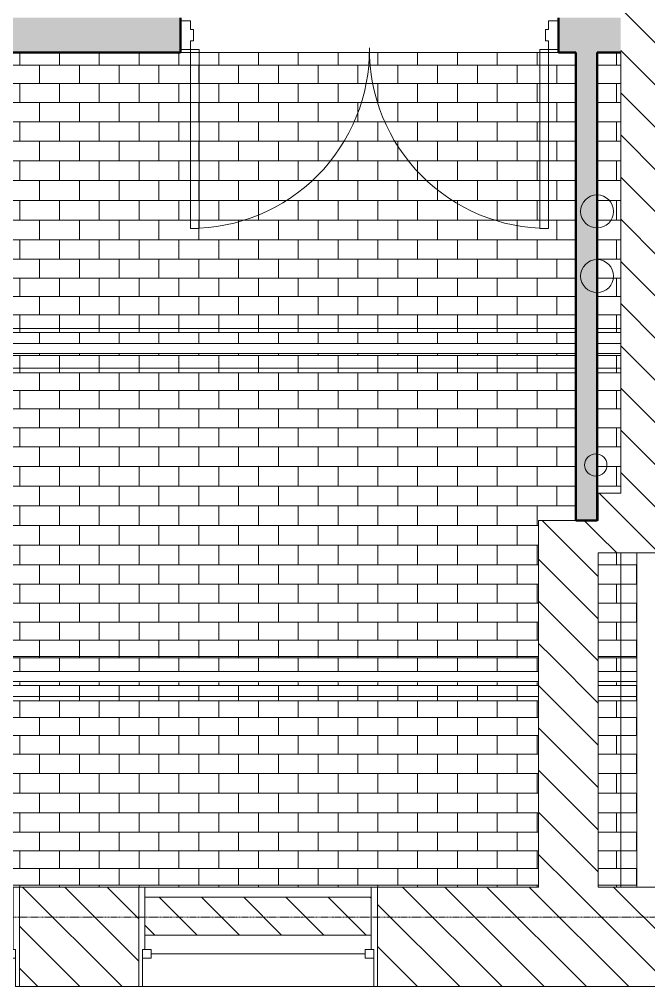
# Model space of a CAD drawing. Header units: inches. Extents: x -956 to 966, y -1111 to 895.
# Drawn here: x 689.3 to 815.8, y -243.2 to -48.7 of the extents above; entities that cross this region are included whole.
import ezdxf

# ---------------------------------------------------------------- set-up
doc = ezdxf.new("R2010")
doc.units = ezdxf.units.IN
doc.header["$MEASUREMENT"] = 0
doc.linetypes.add('Grid Line 1_4_', pattern=[0.4375, 0.25, -0.0625, 0.0625, -0.0625])
for name, color, linetype, lineweight in [('A-CLNG', 13, 'Continuous', 13), ('A-CLNG-PATT', 13, 'Continuous', 13), ('A-DOOR', 31, 'Continuous', 13), ('A-DOOR-FRAM', 31, 'Continuous', 20), ('A-FLOR', 192, 'Continuous', 13), ('A-GLAZ', 151, 'Continuous', 13), ('A-WALL', 113, 'Continuous', 13), ('A-WALL-PATT', 111, 'Continuous', 13), ('I-WALL', 2, 'Continuous', 13), ('S-COLS', 52, 'Continuous', 13), ('S-COLS-SYMB', 171, 'Continuous', 20), ('S-GRID', 1, 'Continuous', 9)]:
    doc.layers.add(name, color=color, linetype=linetype, lineweight=lineweight)
pattern_1 = [(135, (0, 0), (-4.24264, -4.24264), [])]

# ---------------------------------------------------------------- blocks, each defined once
blk = doc.blocks.new('Double Flush-HM Frame - 6_-0_ Storeroom 20 MIN-2956951-7TH FLOOR TELECOM OVERHEAD ROUTING PLAN')
at = {"layer": 'A-DOOR', "color": 53, "lineweight": 20}
for p, q in [((-54, 38.875), (-52.25, 38.875)), ((-54, 2.875), (-54, 38.875)), ((-52.25, 38.875), (-52.25, 2.875)), ((16.25, 38.875), (16.25, 2.875)), ((18, 38.875), (16.25, 38.875)), ((18, 2.875), (18, 38.875)), ((-52.25, 2.875), (-54, 2.875)), ((16.25, 2.875), (18, 2.875))]:
    blk.add_line(p, q, dxfattribs=at)
at = {"layer": 'A-DOOR', "color": 9, "lineweight": 9}
for centre, start, end in [((-54, 2.875), 359.5, 90), ((18, 2.875), 90, 180.5)]:
    blk.add_arc(centre, 36, start, end, dxfattribs=at)
at = {"layer": 'A-DOOR-FRAM', "color": 53}
for p, q in [((-54, 2.875), (-56, 2.875)), ((-54, 1.125), (-54, 2.875)), ((18, 2.875), (20, 2.875)), ((18, 1.125), (18, 2.875)), ((-53.375, 1.125), (-54, 1.125)), ((-53.375, -1.125), (-53.375, 1.125)), ((17.375, 1.125), (18, 1.125)), ((17.375, -1.125), (17.375, 1.125)), ((-54, -1.125), (-53.375, -1.125)), ((-54, -2.875), (-54, -1.125)), ((18, -1.125), (17.375, -1.125)), ((18, -2.875), (18, -1.125)), ((-56, -2.875), (-54, -2.875)), ((20, -2.875), (18, -2.875))]:
    blk.add_line(p, q, dxfattribs=at)
blk = doc.blocks.new('Double Hung - 48_ x 88_-2956991-7TH FLOOR TELECOM OVERHEAD ROUTING PLAN')
at = {"layer": 'A-GLAZ', "color": 53, "lineweight": 20}
for p, q in [((-22.75, 10), (-24, 10)), ((-22.75, 10), (-22.75, -2.5)), ((22.75, 10), (24, 10)), ((22.75, -2.5), (22.75, 10)), ((-23.25, -2.5), (-21.5, -2.5)), ((-23.25, -4.25), (-23.25, -2.5)), ((-23.25, -2.5), (-22.75, -2.5)), ((-23.25, -2.5), (-23.25, -10)), ((-21.5, -4.25), (-21.5, -2.5)), ((-21.5, -3.375), (21.5, -3.375)), ((21.5, -4.25), (21.5, -2.5)), ((23.25, -2.5), (21.5, -2.5)), ((22.75, -2.5), (23.25, -2.5)), ((23.25, -4.25), (23.25, -2.5)), ((23.25, -2.5), (23.25, -10)), ((-23.25, -4.25), (-21.5, -4.25)), ((23.25, -4.25), (21.5, -4.25)), ((-24, -10), (-23.25, -10)), ((24, -10), (23.25, -10))]:
    blk.add_line(p, q, dxfattribs=at)
blk = doc.blocks.new('FP_1_74-7TH FLOOR TELECOM OVERHEAD ROUTING PLAN')
at = {"layer": 'A-CLNG-PATT', "color": 253}
for p, q in [((689.34, -55.37), (689.34, -57.9)), ((697.34, -55.37), (697.34, -57.9)), ((705.34, -55.37), (705.34, -57.9)), ((713.34, -55.37), (713.34, -57.9)), ((721.34, -55.37), (721.34, -57.9)), ((729.34, -55.37), (729.34, -57.9)), ((737.34, -55.37), (737.34, -57.9)), ((745.34, -55.37), (745.34, -57.9)), ((753.34, -55.37), (753.34, -57.9)), ((761.34, -55.37), (761.34, -57.9)), ((769.34, -55.37), (769.34, -57.9)), ((777.34, -55.37), (777.34, -57.9)), ((785.34, -55.37), (785.34, -57.9)), ((793.34, -55.37), (793.34, -57.9)), ((809.34, -55.37), (809.34, -57.9)), ((618.05, -57.9), (801.15, -57.9)), ((693.34, -57.9), (693.34, -61.61)), ((701.34, -57.9), (701.34, -61.61)), ((709.34, -57.9), (709.34, -61.61)), ((717.34, -57.9), (717.34, -61.61)), ((725.34, -57.9), (725.34, -61.61)), ((733.34, -57.9), (733.34, -61.61)), ((741.34, -57.9), (741.34, -61.61)), ((749.34, -57.9), (749.34, -61.61)), ((757.34, -57.9), (757.34, -61.61)), ((765.34, -57.9), (765.34, -61.61)), ((773.34, -57.9), (773.34, -61.61)), ((781.34, -57.9), (781.34, -61.61)), ((789.34, -57.9), (789.34, -61.61)), ((797.34, -57.9), (797.34, -61.61)), ((805.4, -57.9), (810.15, -57.9)), ((618.05, -61.61), (801.15, -61.61)), ((689.34, -61.61), (689.34, -65.4)), ((697.34, -61.61), (697.34, -65.4)), ((705.34, -61.61), (705.34, -65.4)), ((713.34, -61.61), (713.34, -65.4)), ((721.34, -61.61), (721.34, -65.4)), ((729.34, -61.61), (729.34, -65.4)), ((737.34, -61.61), (737.34, -65.4)), ((745.34, -61.61), (745.34, -65.4)), ((753.34, -61.61), (753.34, -65.4)), ((761.34, -61.61), (761.34, -65.4)), ((769.34, -61.61), (769.34, -65.4)), ((777.34, -61.61), (777.34, -65.4)), ((785.34, -61.61), (785.34, -65.4)), ((793.34, -61.61), (793.34, -65.4)), ((805.4, -61.61), (810.15, -61.61)), ((809.34, -61.61), (809.34, -65.4)), ((618.05, -65.4), (801.15, -65.4)), ((693.34, -65.4), (693.34, -69.27)), ((701.34, -65.4), (701.34, -69.27)), ((709.34, -65.4), (709.34, -69.27)), ((717.34, -65.4), (717.34, -69.27)), ((725.34, -65.4), (725.34, -69.27)), ((733.34, -65.4), (733.34, -69.27)), ((741.34, -65.4), (741.34, -69.27)), ((749.34, -65.4), (749.34, -69.27)), ((757.34, -65.4), (757.34, -69.27)), ((765.34, -65.4), (765.34, -69.27)), ((773.34, -65.4), (773.34, -69.27)), ((781.34, -65.4), (781.34, -69.27)), ((789.34, -65.4), (789.34, -69.27)), ((797.34, -65.4), (797.34, -69.27)), ((805.4, -65.4), (810.15, -65.4)), ((618.05, -69.27), (801.15, -69.27)), ((689.34, -69.27), (689.34, -73.19)), ((697.34, -69.27), (697.34, -73.19)), ((705.34, -69.27), (705.34, -73.19)), ((713.34, -69.27), (713.34, -73.19)), ((721.34, -69.27), (721.34, -73.19)), ((729.34, -69.27), (729.34, -73.19)), ((737.34, -69.27), (737.34, -73.19)), ((745.34, -69.27), (745.34, -73.19)), ((753.34, -69.27), (753.34, -73.19)), ((761.34, -69.27), (761.34, -73.19)), ((769.34, -69.27), (769.34, -73.19)), ((777.34, -69.27), (777.34, -73.19)), ((785.34, -69.27), (785.34, -73.19)), ((793.34, -69.27), (793.34, -73.19)), ((805.4, -69.27), (810.15, -69.27)), ((809.34, -69.27), (809.34, -73.19)), ((618.05, -73.19), (801.15, -73.19)), ((693.34, -73.19), (693.34, -77.14)), ((701.34, -73.19), (701.34, -77.14)), ((709.34, -73.19), (709.34, -77.14)), ((717.34, -73.19), (717.34, -77.14)), ((725.34, -73.19), (725.34, -77.14)), ((733.34, -73.19), (733.34, -77.14)), ((741.34, -73.19), (741.34, -77.14)), ((749.34, -73.19), (749.34, -77.14)), ((757.34, -73.19), (757.34, -77.14)), ((765.34, -73.19), (765.34, -77.14)), ((773.34, -73.19), (773.34, -77.14)), ((781.34, -73.19), (781.34, -77.14)), ((789.34, -73.19), (789.34, -77.14)), ((797.34, -73.19), (797.34, -77.14)), ((805.4, -73.19), (810.15, -73.19)), ((618.05, -77.14), (801.15, -77.14)), ((689.34, -77.14), (689.34, -81.12)), ((697.34, -77.14), (697.34, -81.12)), ((705.34, -77.14), (705.34, -81.12)), ((713.34, -77.14), (713.34, -81.12)), ((721.34, -77.14), (721.34, -81.12)), ((729.34, -77.14), (729.34, -81.12)), ((737.34, -77.14), (737.34, -81.12)), ((745.34, -77.14), (745.34, -81.12)), ((753.34, -77.14), (753.34, -81.12)), ((761.34, -77.14), (761.34, -81.12)), ((769.34, -77.14), (769.34, -81.12)), ((777.34, -77.14), (777.34, -81.12)), ((785.34, -77.14), (785.34, -81.12)), ((793.34, -77.14), (793.34, -81.12)), ((805.4, -77.14), (810.15, -77.14)), ((809.34, -77.14), (809.34, -81.12)), ((618.05, -81.12), (801.15, -81.12)), ((693.34, -81.12), (693.34, -85.1)), ((701.34, -81.12), (701.34, -85.1)), ((709.34, -81.12), (709.34, -85.1)), ((717.34, -81.12), (717.34, -85.1)), ((725.34, -81.12), (725.34, -85.1)), ((733.34, -81.12), (733.34, -85.1)), ((741.34, -81.12), (741.34, -85.1)), ((749.34, -81.12), (749.34, -85.1)), ((757.34, -81.12), (757.34, -85.1)), ((765.34, -81.12), (765.34, -85.1)), ((773.34, -81.12), (773.34, -85.1)), ((781.34, -81.12), (781.34, -85.1)), ((789.34, -81.12), (789.34, -85.1)), ((797.34, -81.12), (797.34, -85.1)), ((805.4, -81.12), (810.15, -81.12)), ((618.05, -85.1), (801.15, -85.1)), ((689.34, -85.1), (689.34, -89.07)), ((697.34, -85.1), (697.34, -89.07)), ((705.34, -85.1), (705.34, -89.07)), ((713.34, -85.1), (713.34, -89.07)), ((721.34, -85.1), (721.34, -89.07)), ((729.34, -85.1), (729.34, -89.07)), ((737.34, -85.1), (737.34, -89.07)), ((745.34, -85.1), (745.34, -89.07)), ((753.34, -85.1), (753.34, -89.07)), ((761.34, -85.1), (761.34, -89.07)), ((769.34, -85.1), (769.34, -89.07)), ((777.34, -85.1), (777.34, -89.07)), ((785.34, -85.1), (785.34, -89.07)), ((793.34, -85.1), (793.34, -89.07)), ((805.4, -85.1), (810.15, -85.1)), ((809.34, -85.1), (809.34, -89.07)), ((618.05, -89.07), (801.15, -89.07)), ((693.34, -89.07), (693.34, -93)), ((701.34, -89.07), (701.34, -93)), ((709.34, -89.07), (709.34, -93)), ((717.34, -89.07), (717.34, -93)), ((725.34, -89.07), (725.34, -93)), ((733.34, -89.07), (733.34, -93)), ((741.34, -89.07), (741.34, -93)), ((749.34, -89.07), (749.34, -93)), ((757.34, -89.07), (757.34, -93)), ((765.34, -89.07), (765.34, -93)), ((773.34, -89.07), (773.34, -93)), ((781.34, -89.07), (781.34, -93)), ((789.34, -89.07), (789.34, -93)), ((797.34, -89.07), (797.34, -93)), ((805.4, -89.07), (810.15, -89.07)), ((618.05, -93), (801.15, -93)), ((689.34, -93), (689.34, -96.89)), ((697.34, -93), (697.34, -96.89)), ((705.34, -93), (705.34, -96.89)), ((713.34, -93), (713.34, -96.89)), ((721.34, -93), (721.34, -96.89)), ((729.34, -93), (729.34, -96.89)), ((737.34, -93), (737.34, -96.89)), ((745.34, -93), (745.34, -96.89)), ((753.34, -93), (753.34, -96.89)), ((761.34, -93), (761.34, -96.89)), ((769.34, -93), (769.34, -96.89)), ((777.34, -93), (777.34, -96.89)), ((785.34, -93), (785.34, -96.89)), ((793.34, -93), (793.34, -96.89)), ((805.4, -93), (810.15, -93)), ((809.34, -93), (809.34, -96.89)), ((618.05, -96.89), (801.15, -96.89)), ((693.34, -96.89), (693.34, -100.71)), ((701.34, -96.89), (701.34, -100.71)), ((709.34, -96.89), (709.34, -100.71)), ((717.34, -96.89), (717.34, -100.71)), ((725.34, -96.89), (725.34, -100.71)), ((733.34, -96.89), (733.34, -100.71)), ((741.34, -96.89), (741.34, -100.71)), ((749.34, -96.89), (749.34, -100.71)), ((757.34, -96.89), (757.34, -100.71)), ((765.34, -96.89), (765.34, -100.71)), ((773.34, -96.89), (773.34, -100.71)), ((781.34, -96.89), (781.34, -100.71)), ((789.34, -96.89), (789.34, -100.71)), ((797.34, -96.89), (797.34, -100.71)), ((805.4, -96.89), (810.15, -96.89)), ((618.05, -100.71), (801.15, -100.71)), ((689.34, -100.71), (689.34, -104.46)), ((697.34, -100.71), (697.34, -104.46)), ((705.34, -100.71), (705.34, -104.46)), ((713.34, -100.71), (713.34, -104.46)), ((721.34, -100.71), (721.34, -104.46)), ((729.34, -100.71), (729.34, -104.46)), ((737.34, -100.71), (737.34, -104.46)), ((745.34, -100.71), (745.34, -104.46)), ((753.34, -100.71), (753.34, -104.46)), ((761.34, -100.71), (761.34, -104.46)), ((769.34, -100.71), (769.34, -104.46)), ((777.34, -100.71), (777.34, -104.46)), ((785.34, -100.71), (785.34, -104.46)), ((793.34, -100.71), (793.34, -104.46)), ((805.4, -100.71), (810.15, -100.71)), ((809.34, -100.71), (809.34, -104.46)), ((618.05, -104.46), (801.15, -104.46)), ((693.34, -104.46), (693.34, -108.1)), ((701.34, -104.46), (701.34, -108.1)), ((709.34, -104.46), (709.34, -108.1)), ((717.34, -104.46), (717.34, -108.1)), ((725.34, -104.46), (725.34, -108.1)), ((733.34, -104.46), (733.34, -108.1)), ((741.34, -104.46), (741.34, -108.1)), ((749.34, -104.46), (749.34, -108.1)), ((757.34, -104.46), (757.34, -108.1)), ((765.34, -104.46), (765.34, -108.1)), ((773.34, -104.46), (773.34, -108.1)), ((781.34, -104.46), (781.34, -108.1)), ((789.34, -104.46), (789.34, -108.1)), ((797.34, -104.46), (797.34, -108.1)), ((805.4, -104.46), (810.15, -104.46)), ((618.05, -108.1), (801.15, -108.1)), ((689.34, -108.1), (689.34, -110.87)), ((697.34, -108.1), (697.34, -110.87)), ((705.34, -108.1), (705.34, -110.87)), ((713.34, -108.1), (713.34, -110.87)), ((721.34, -108.1), (721.34, -110.87)), ((729.34, -108.1), (729.34, -110.87)), ((737.34, -108.1), (737.34, -110.87)), ((745.34, -108.1), (745.34, -110.87)), ((753.34, -108.1), (753.34, -110.87)), ((761.34, -108.1), (761.34, -110.87)), ((769.34, -108.1), (769.34, -110.87)), ((777.34, -108.1), (777.34, -110.87)), ((785.34, -108.1), (785.34, -110.87)), ((793.34, -108.1), (793.34, -110.87)), ((805.4, -108.1), (810.15, -108.1)), ((809.34, -108.1), (809.34, -110.87))]:
    blk.add_line(p, q, dxfattribs=at)
at = {"layer": 'A-CLNG-PATT', "color": 7}
for p, q in [((689.34, -110.87), (689.34, -111.64)), ((697.34, -110.87), (697.34, -111.64)), ((705.34, -110.87), (705.34, -111.64)), ((713.34, -110.87), (713.34, -111.64)), ((721.34, -110.87), (721.34, -111.64)), ((729.34, -110.87), (729.34, -111.64)), ((737.34, -110.87), (737.34, -111.64)), ((745.34, -110.87), (745.34, -111.64)), ((753.34, -110.87), (753.34, -111.64)), ((761.34, -110.87), (761.34, -111.64)), ((769.34, -110.87), (769.34, -111.64)), ((777.34, -110.87), (777.34, -111.64)), ((785.34, -110.87), (785.34, -111.64)), ((793.34, -110.87), (793.34, -111.64)), ((809.34, -110.87), (809.34, -111.64)), ((618.05, -111.64), (801.15, -111.64)), ((693.34, -111.64), (693.34, -113.72)), ((701.34, -111.64), (701.34, -113.72)), ((709.34, -111.64), (709.34, -113.72)), ((717.34, -111.64), (717.34, -113.72)), ((725.34, -111.64), (725.34, -113.72)), ((733.34, -111.64), (733.34, -113.72)), ((741.34, -111.64), (741.34, -113.72)), ((749.34, -111.64), (749.34, -113.72)), ((757.34, -111.64), (757.34, -113.72)), ((765.34, -111.64), (765.34, -113.72)), ((773.34, -111.64), (773.34, -113.72)), ((781.34, -111.64), (781.34, -113.72)), ((789.34, -111.64), (789.34, -113.72)), ((797.34, -111.64), (797.34, -113.72)), ((805.4, -111.64), (810.15, -111.64))]:
    blk.add_line(p, q, dxfattribs=at)
blk = doc.blocks.new('FP_1_75-7TH FLOOR TELECOM OVERHEAD ROUTING PLAN')
at = {"layer": 'A-CLNG-PATT', "color": 7}
for p, q in [((618.05, -116.28), (801.15, -116.28)), ((689.34, -116.28), (689.34, -118.87)), ((693.34, -116.02), (693.34, -116.28)), ((697.34, -116.28), (697.34, -118.87)), ((701.34, -116.02), (701.34, -116.28)), ((705.34, -116.28), (705.34, -118.87)), ((709.34, -116.02), (709.34, -116.28)), ((713.34, -116.28), (713.34, -118.87)), ((717.34, -116.02), (717.34, -116.28)), ((721.34, -116.28), (721.34, -118.87)), ((725.34, -116.02), (725.34, -116.28)), ((729.34, -116.28), (729.34, -118.87)), ((733.34, -116.02), (733.34, -116.28)), ((737.34, -116.28), (737.34, -118.87)), ((741.34, -116.02), (741.34, -116.28)), ((745.34, -116.28), (745.34, -118.87)), ((749.34, -116.02), (749.34, -116.28)), ((753.34, -116.28), (753.34, -118.87)), ((757.34, -116.02), (757.34, -116.28)), ((761.34, -116.28), (761.34, -118.87)), ((765.34, -116.02), (765.34, -116.28)), ((769.34, -116.28), (769.34, -118.87)), ((773.34, -116.02), (773.34, -116.28)), ((777.34, -116.28), (777.34, -118.87)), ((781.34, -116.02), (781.34, -116.28)), ((785.34, -116.28), (785.34, -118.87)), ((789.34, -116.02), (789.34, -116.28)), ((793.34, -116.28), (793.34, -118.87)), ((797.34, -116.02), (797.34, -116.28)), ((805.4, -116.28), (810.15, -116.28)), ((809.34, -116.28), (809.34, -118.87)), ((693.34, -176.87), (693.34, -177.12)), ((701.34, -176.87), (701.34, -177.12)), ((709.34, -176.87), (709.34, -177.12)), ((717.34, -176.87), (717.34, -177.12)), ((725.34, -176.87), (725.34, -177.12)), ((733.34, -176.87), (733.34, -177.12)), ((741.34, -176.87), (741.34, -177.12)), ((749.34, -176.87), (749.34, -177.12)), ((757.34, -176.87), (757.34, -177.12)), ((765.34, -176.87), (765.34, -177.12)), ((773.34, -176.87), (773.34, -177.12)), ((781.34, -176.87), (781.34, -177.12)), ((789.34, -176.87), (789.34, -177.12)), ((813.34, -176.87), (813.34, -177.12)), ((618.05, -177.12), (793.65, -177.12)), ((689.34, -177.12), (689.34, -179.72)), ((697.34, -177.12), (697.34, -179.72)), ((705.34, -177.12), (705.34, -179.72)), ((713.34, -177.12), (713.34, -179.72)), ((721.34, -177.12), (721.34, -179.72)), ((729.34, -177.12), (729.34, -179.72)), ((737.34, -177.12), (737.34, -179.72)), ((745.34, -177.12), (745.34, -179.72)), ((753.34, -177.12), (753.34, -179.72)), ((761.34, -177.12), (761.34, -179.72)), ((769.34, -177.12), (769.34, -179.72)), ((777.34, -177.12), (777.34, -179.72)), ((785.34, -177.12), (785.34, -179.72)), ((793.34, -177.12), (793.34, -179.72)), ((805.65, -177.12), (813.4, -177.12)), ((809.34, -177.12), (809.34, -179.72))]:
    blk.add_line(p, q, dxfattribs=at)
at = {"layer": 'A-CLNG-PATT', "color": 253}
for p, q in [((618.05, -119.75), (801.15, -119.75)), ((689.34, -118.87), (689.34, -119.75)), ((693.34, -119.75), (693.34, -123.35)), ((697.34, -118.87), (697.34, -119.75)), ((701.34, -119.75), (701.34, -123.35)), ((705.34, -118.87), (705.34, -119.75)), ((709.34, -119.75), (709.34, -123.35)), ((713.34, -118.87), (713.34, -119.75)), ((717.34, -119.75), (717.34, -123.35)), ((721.34, -118.87), (721.34, -119.75)), ((725.34, -119.75), (725.34, -123.35)), ((729.34, -118.87), (729.34, -119.75)), ((733.34, -119.75), (733.34, -123.35)), ((737.34, -118.87), (737.34, -119.75)), ((741.34, -119.75), (741.34, -123.35)), ((745.34, -118.87), (745.34, -119.75)), ((749.34, -119.75), (749.34, -123.35)), ((753.34, -118.87), (753.34, -119.75)), ((757.34, -119.75), (757.34, -123.35)), ((761.34, -118.87), (761.34, -119.75)), ((765.34, -119.75), (765.34, -123.35)), ((769.34, -118.87), (769.34, -119.75)), ((773.34, -119.75), (773.34, -123.35)), ((777.34, -118.87), (777.34, -119.75)), ((781.34, -119.75), (781.34, -123.35)), ((785.34, -118.87), (785.34, -119.75)), ((789.34, -119.75), (789.34, -123.35)), ((793.34, -118.87), (793.34, -119.75)), ((797.34, -119.75), (797.34, -123.35)), ((805.4, -119.75), (810.15, -119.75)), ((809.34, -118.87), (809.34, -119.75)), ((618.05, -123.35), (801.15, -123.35)), ((689.34, -123.35), (689.34, -127.04)), ((697.34, -123.35), (697.34, -127.04)), ((705.34, -123.35), (705.34, -127.04)), ((713.34, -123.35), (713.34, -127.04)), ((721.34, -123.35), (721.34, -127.04)), ((729.34, -123.35), (729.34, -127.04)), ((737.34, -123.35), (737.34, -127.04)), ((745.34, -123.35), (745.34, -127.04)), ((753.34, -123.35), (753.34, -127.04)), ((761.34, -123.35), (761.34, -127.04)), ((769.34, -123.35), (769.34, -127.04)), ((777.34, -123.35), (777.34, -127.04)), ((785.34, -123.35), (785.34, -127.04)), ((793.34, -123.35), (793.34, -127.04)), ((805.4, -123.35), (810.15, -123.35)), ((809.34, -123.35), (809.34, -127.04)), ((618.05, -127.04), (801.15, -127.04)), ((693.34, -127.04), (693.34, -130.83)), ((701.34, -127.04), (701.34, -130.83)), ((709.34, -127.04), (709.34, -130.83)), ((717.34, -127.04), (717.34, -130.83)), ((725.34, -127.04), (725.34, -130.83)), ((733.34, -127.04), (733.34, -130.83)), ((741.34, -127.04), (741.34, -130.83)), ((749.34, -127.04), (749.34, -130.83)), ((757.34, -127.04), (757.34, -130.83)), ((765.34, -127.04), (765.34, -130.83)), ((773.34, -127.04), (773.34, -130.83)), ((781.34, -127.04), (781.34, -130.83)), ((789.34, -127.04), (789.34, -130.83)), ((797.34, -127.04), (797.34, -130.83)), ((805.4, -127.04), (810.15, -127.04)), ((618.05, -130.83), (801.15, -130.83)), ((689.34, -130.83), (689.34, -134.68)), ((697.34, -130.83), (697.34, -134.68)), ((705.34, -130.83), (705.34, -134.68)), ((713.34, -130.83), (713.34, -134.68)), ((721.34, -130.83), (721.34, -134.68)), ((729.34, -130.83), (729.34, -134.68)), ((737.34, -130.83), (737.34, -134.68)), ((745.34, -130.83), (745.34, -134.68)), ((753.34, -130.83), (753.34, -134.68)), ((761.34, -130.83), (761.34, -134.68)), ((769.34, -130.83), (769.34, -134.68)), ((777.34, -130.83), (777.34, -134.68)), ((785.34, -130.83), (785.34, -134.68)), ((793.34, -130.83), (793.34, -134.68)), ((805.4, -130.83), (810.15, -130.83)), ((809.34, -130.83), (809.34, -134.68)), ((618.05, -134.68), (801.15, -134.68)), ((693.34, -134.68), (693.34, -138.59)), ((701.34, -134.68), (701.34, -138.59)), ((709.34, -134.68), (709.34, -138.59)), ((717.34, -134.68), (717.34, -138.59)), ((725.34, -134.68), (725.34, -138.59)), ((733.34, -134.68), (733.34, -138.59)), ((741.34, -134.68), (741.34, -138.59)), ((749.34, -134.68), (749.34, -138.59)), ((757.34, -134.68), (757.34, -138.59)), ((765.34, -134.68), (765.34, -138.59)), ((773.34, -134.68), (773.34, -138.59)), ((781.34, -134.68), (781.34, -138.59)), ((789.34, -134.68), (789.34, -138.59)), ((797.34, -134.68), (797.34, -138.59)), ((805.4, -134.68), (810.15, -134.68)), ((618.05, -138.59), (801.15, -138.59)), ((689.34, -138.59), (689.34, -142.55)), ((697.34, -138.59), (697.34, -142.55)), ((705.34, -138.59), (705.34, -142.55)), ((713.34, -138.59), (713.34, -142.55)), ((721.34, -138.59), (721.34, -142.55)), ((729.34, -138.59), (729.34, -142.55)), ((737.34, -138.59), (737.34, -142.55)), ((745.34, -138.59), (745.34, -142.55)), ((753.34, -138.59), (753.34, -142.55)), ((761.34, -138.59), (761.34, -142.55)), ((769.34, -138.59), (769.34, -142.55)), ((777.34, -138.59), (777.34, -142.55)), ((785.34, -138.59), (785.34, -142.55)), ((793.34, -138.59), (793.34, -142.55)), ((805.4, -138.59), (810.15, -138.59)), ((809.34, -138.59), (809.34, -142.55)), ((618.05, -142.55), (801.15, -142.55)), ((693.34, -142.55), (693.34, -146.52)), ((701.34, -142.55), (701.34, -146.52)), ((709.34, -142.55), (709.34, -146.52)), ((717.34, -142.55), (717.34, -146.52)), ((725.34, -142.55), (725.34, -146.52)), ((733.34, -142.55), (733.34, -146.52)), ((741.34, -142.55), (741.34, -146.52)), ((749.34, -142.55), (749.34, -146.52)), ((757.34, -142.55), (757.34, -146.52)), ((765.34, -142.55), (765.34, -146.52)), ((773.34, -142.55), (773.34, -146.52)), ((781.34, -142.55), (781.34, -146.52)), ((789.34, -142.55), (789.34, -146.52)), ((797.34, -142.55), (797.34, -146.52)), ((805.4, -142.55), (810.15, -142.55)), ((618.05, -146.52), (801.15, -146.52)), ((689.34, -146.52), (689.34, -150.5)), ((697.34, -146.52), (697.34, -150.5)), ((705.34, -146.52), (705.34, -150.5)), ((713.34, -146.52), (713.34, -150.5)), ((721.34, -146.52), (721.34, -150.5)), ((729.34, -146.52), (729.34, -150.5)), ((737.34, -146.52), (737.34, -150.5)), ((745.34, -146.52), (745.34, -150.5)), ((753.34, -146.52), (753.34, -150.5)), ((761.34, -146.52), (761.34, -150.5)), ((769.34, -146.52), (769.34, -150.5)), ((777.34, -146.52), (777.34, -150.5)), ((785.34, -146.52), (785.34, -150.5)), ((793.34, -146.52), (793.34, -150.5)), ((805.4, -146.52), (805.65, -146.52)), ((618.05, -150.5), (793.65, -150.5)), ((693.34, -150.5), (693.34, -154.47)), ((701.34, -150.5), (701.34, -154.47)), ((709.34, -150.5), (709.34, -154.47)), ((717.34, -150.5), (717.34, -154.47)), ((725.34, -150.5), (725.34, -154.47)), ((733.34, -150.5), (733.34, -154.47)), ((741.34, -150.5), (741.34, -154.47)), ((749.34, -150.5), (749.34, -154.47)), ((757.34, -150.5), (757.34, -154.47)), ((765.34, -150.5), (765.34, -154.47)), ((773.34, -150.5), (773.34, -154.47)), ((781.34, -150.5), (781.34, -154.47)), ((789.34, -150.5), (789.34, -154.47)), ((618.05, -154.47), (793.65, -154.47)), ((689.34, -154.47), (689.34, -158.41)), ((697.34, -154.47), (697.34, -158.41)), ((705.34, -154.47), (705.34, -158.41)), ((713.34, -154.47), (713.34, -158.41)), ((721.34, -154.47), (721.34, -158.41)), ((729.34, -154.47), (729.34, -158.41)), ((737.34, -154.47), (737.34, -158.41)), ((745.34, -154.47), (745.34, -158.41)), ((753.34, -154.47), (753.34, -158.41)), ((761.34, -154.47), (761.34, -158.41)), ((769.34, -154.47), (769.34, -158.41)), ((777.34, -154.47), (777.34, -158.41)), ((785.34, -154.47), (785.34, -158.41)), ((793.34, -154.47), (793.34, -158.41)), ((809.34, -155.99), (809.34, -158.41)), ((618.05, -158.41), (793.65, -158.41)), ((693.34, -158.41), (693.34, -162.31)), ((701.34, -158.41), (701.34, -162.31)), ((709.34, -158.41), (709.34, -162.31)), ((717.34, -158.41), (717.34, -162.31)), ((725.34, -158.41), (725.34, -162.31)), ((733.34, -158.41), (733.34, -162.31)), ((741.34, -158.41), (741.34, -162.31)), ((749.34, -158.41), (749.34, -162.31)), ((757.34, -158.41), (757.34, -162.31)), ((765.34, -158.41), (765.34, -162.31)), ((773.34, -158.41), (773.34, -162.31)), ((781.34, -158.41), (781.34, -162.31)), ((789.34, -158.41), (789.34, -162.31)), ((805.65, -158.41), (813.4, -158.41)), ((813.34, -158.41), (813.34, -162.31)), ((618.05, -162.31), (793.65, -162.31)), ((689.34, -162.31), (689.34, -166.14)), ((697.34, -162.31), (697.34, -166.14)), ((705.34, -162.31), (705.34, -166.14)), ((713.34, -162.31), (713.34, -166.14)), ((721.34, -162.31), (721.34, -166.14)), ((729.34, -162.31), (729.34, -166.14)), ((737.34, -162.31), (737.34, -166.14)), ((745.34, -162.31), (745.34, -166.14)), ((753.34, -162.31), (753.34, -166.14)), ((761.34, -162.31), (761.34, -166.14)), ((769.34, -162.31), (769.34, -166.14)), ((777.34, -162.31), (777.34, -166.14)), ((785.34, -162.31), (785.34, -166.14)), ((793.34, -162.31), (793.34, -166.14)), ((805.65, -162.31), (813.4, -162.31)), ((809.34, -162.31), (809.34, -166.14)), ((618.05, -166.14), (793.65, -166.14)), ((693.34, -166.14), (693.34, -169.9)), ((701.34, -166.14), (701.34, -169.9)), ((709.34, -166.14), (709.34, -169.9)), ((717.34, -166.14), (717.34, -169.9)), ((725.34, -166.14), (725.34, -169.9)), ((733.34, -166.14), (733.34, -169.9)), ((741.34, -166.14), (741.34, -169.9)), ((749.34, -166.14), (749.34, -169.9)), ((757.34, -166.14), (757.34, -169.9)), ((765.34, -166.14), (765.34, -169.9)), ((773.34, -166.14), (773.34, -169.9)), ((781.34, -166.14), (781.34, -169.9)), ((789.34, -166.14), (789.34, -169.9)), ((805.65, -166.14), (813.4, -166.14)), ((813.34, -166.14), (813.34, -169.9)), ((618.05, -169.9), (793.65, -169.9)), ((689.34, -169.9), (689.34, -173.56)), ((697.34, -169.9), (697.34, -173.56)), ((705.34, -169.9), (705.34, -173.56)), ((713.34, -169.9), (713.34, -173.56)), ((721.34, -169.9), (721.34, -173.56)), ((729.34, -169.9), (729.34, -173.56)), ((737.34, -169.9), (737.34, -173.56)), ((745.34, -169.9), (745.34, -173.56)), ((753.34, -169.9), (753.34, -173.56)), ((761.34, -169.9), (761.34, -173.56)), ((769.34, -169.9), (769.34, -173.56)), ((777.34, -169.9), (777.34, -173.56)), ((785.34, -169.9), (785.34, -173.56)), ((793.34, -169.9), (793.34, -173.56)), ((805.65, -169.9), (813.4, -169.9)), ((809.34, -169.9), (809.34, -173.56)), ((618.05, -173.56), (793.65, -173.56)), ((693.34, -173.56), (693.34, -176.87)), ((701.34, -173.56), (701.34, -176.87)), ((709.34, -173.56), (709.34, -176.87)), ((717.34, -173.56), (717.34, -176.87)), ((725.34, -173.56), (725.34, -176.87)), ((733.34, -173.56), (733.34, -176.87)), ((741.34, -173.56), (741.34, -176.87)), ((749.34, -173.56), (749.34, -176.87)), ((757.34, -173.56), (757.34, -176.87)), ((765.34, -173.56), (765.34, -176.87)), ((773.34, -173.56), (773.34, -176.87)), ((781.34, -173.56), (781.34, -176.87)), ((789.34, -173.56), (789.34, -176.87)), ((805.65, -173.56), (813.4, -173.56)), ((813.34, -173.56), (813.34, -176.87))]:
    blk.add_line(p, q, dxfattribs=at)
blk = doc.blocks.new('FP_1_76-7TH FLOOR TELECOM OVERHEAD ROUTING PLAN')
at = {"layer": 'A-CLNG-PATT', "color": 7}
for p, q in [((618.05, -182.66), (793.65, -182.66)), ((689.34, -182.07), (689.34, -182.66)), ((693.34, -182.66), (693.34, -184.16)), ((697.34, -182.07), (697.34, -182.66)), ((701.34, -182.66), (701.34, -184.16)), ((705.34, -182.07), (705.34, -182.66)), ((709.34, -182.66), (709.34, -184.16)), ((713.34, -182.07), (713.34, -182.66)), ((717.34, -182.66), (717.34, -184.16)), ((721.34, -182.07), (721.34, -182.66)), ((725.34, -182.66), (725.34, -184.16)), ((729.34, -182.07), (729.34, -182.66)), ((733.34, -182.66), (733.34, -184.16)), ((737.34, -182.07), (737.34, -182.66)), ((741.34, -182.66), (741.34, -184.16)), ((745.34, -182.07), (745.34, -182.66)), ((749.34, -182.66), (749.34, -184.16)), ((753.34, -182.07), (753.34, -182.66)), ((757.34, -182.66), (757.34, -184.16)), ((761.34, -182.07), (761.34, -182.66)), ((765.34, -182.66), (765.34, -184.16)), ((769.34, -182.07), (769.34, -182.66)), ((773.34, -182.66), (773.34, -184.16)), ((777.34, -182.07), (777.34, -182.66)), ((781.34, -182.66), (781.34, -184.16)), ((785.34, -182.07), (785.34, -182.66)), ((789.34, -182.66), (789.34, -184.16)), ((793.34, -182.07), (793.34, -182.66)), ((805.65, -182.66), (813.4, -182.66)), ((809.34, -182.07), (809.34, -182.66)), ((813.34, -182.66), (813.34, -184.16)), ((693.34, -184.16), (693.34, -184.87)), ((701.34, -184.16), (701.34, -184.87)), ((709.34, -184.16), (709.34, -184.87)), ((717.34, -184.16), (717.34, -184.87)), ((725.34, -184.16), (725.34, -184.87)), ((733.34, -184.16), (733.34, -184.87)), ((741.34, -184.16), (741.34, -184.87)), ((749.34, -184.16), (749.34, -184.87)), ((757.34, -184.16), (757.34, -184.87)), ((765.34, -184.16), (765.34, -184.87)), ((773.34, -184.16), (773.34, -184.87)), ((781.34, -184.16), (781.34, -184.87)), ((789.34, -184.16), (789.34, -184.87)), ((813.34, -184.16), (813.34, -184.87))]:
    blk.add_line(p, q, dxfattribs=at)
at = {"layer": 'A-CLNG-PATT', "color": 253}
for p, q in [((618.05, -185.74), (793.65, -185.74)), ((689.34, -185.74), (689.34, -187.39)), ((693.34, -184.87), (693.34, -185.74)), ((697.34, -185.74), (697.34, -187.39)), ((701.34, -184.87), (701.34, -185.74)), ((705.34, -185.74), (705.34, -187.39)), ((709.34, -184.87), (709.34, -185.74)), ((713.34, -185.74), (713.34, -187.39)), ((717.34, -184.87), (717.34, -185.74)), ((721.34, -185.74), (721.34, -187.39)), ((725.34, -184.87), (725.34, -185.74)), ((729.34, -185.74), (729.34, -187.39)), ((733.34, -184.87), (733.34, -185.74)), ((737.34, -185.74), (737.34, -187.39)), ((741.34, -184.87), (741.34, -185.74)), ((745.34, -185.74), (745.34, -187.39)), ((749.34, -184.87), (749.34, -185.74)), ((753.34, -185.74), (753.34, -187.39)), ((757.34, -184.87), (757.34, -185.74)), ((761.34, -185.74), (761.34, -187.39)), ((765.34, -184.87), (765.34, -185.74)), ((769.34, -185.74), (769.34, -187.39)), ((773.34, -184.87), (773.34, -185.74)), ((777.34, -185.74), (777.34, -187.39)), ((781.34, -184.87), (781.34, -185.74)), ((785.34, -185.74), (785.34, -187.39)), ((789.34, -184.87), (789.34, -185.74)), ((793.34, -185.74), (793.34, -187.39)), ((805.65, -185.74), (813.4, -185.74)), ((809.34, -185.74), (809.34, -187.39)), ((813.34, -184.87), (813.34, -185.74)), ((689.34, -187.39), (689.34, -189.1)), ((697.34, -187.39), (697.34, -189.1)), ((705.34, -187.39), (705.34, -189.1)), ((713.34, -187.39), (713.34, -189.1)), ((721.34, -187.39), (721.34, -189.1)), ((729.34, -187.39), (729.34, -189.1)), ((737.34, -187.39), (737.34, -189.1)), ((745.34, -187.39), (745.34, -189.1)), ((753.34, -187.39), (753.34, -189.1)), ((761.34, -187.39), (761.34, -189.1)), ((769.34, -187.39), (769.34, -189.1)), ((777.34, -187.39), (777.34, -189.1)), ((785.34, -187.39), (785.34, -189.1)), ((793.34, -187.39), (793.34, -189.1)), ((809.34, -187.39), (809.34, -189.1)), ((618.05, -189.1), (793.65, -189.1)), ((693.34, -189.1), (693.34, -190.87)), ((701.34, -189.1), (701.34, -190.87)), ((709.34, -189.1), (709.34, -190.87)), ((717.34, -189.1), (717.34, -190.87)), ((725.34, -189.1), (725.34, -190.87)), ((733.34, -189.1), (733.34, -190.87)), ((741.34, -189.1), (741.34, -190.87)), ((749.34, -189.1), (749.34, -190.87)), ((757.34, -189.1), (757.34, -190.87)), ((765.34, -189.1), (765.34, -190.87)), ((773.34, -189.1), (773.34, -190.87)), ((781.34, -189.1), (781.34, -190.87)), ((789.34, -189.1), (789.34, -190.87)), ((805.65, -189.1), (813.4, -189.1)), ((813.34, -189.1), (813.34, -190.87)), ((693.34, -190.87), (693.34, -192.7)), ((701.34, -190.87), (701.34, -192.7)), ((709.34, -190.87), (709.34, -192.7)), ((717.34, -190.87), (717.34, -192.7)), ((725.34, -190.87), (725.34, -192.7)), ((733.34, -190.87), (733.34, -192.7)), ((741.34, -190.87), (741.34, -192.7)), ((749.34, -190.87), (749.34, -192.7)), ((757.34, -190.87), (757.34, -192.7)), ((765.34, -190.87), (765.34, -192.7)), ((773.34, -190.87), (773.34, -192.7)), ((781.34, -190.87), (781.34, -192.7)), ((789.34, -190.87), (789.34, -192.7)), ((813.34, -190.87), (813.34, -192.7)), ((618.05, -192.7), (793.65, -192.7)), ((689.34, -192.7), (689.34, -194.57)), ((697.34, -192.7), (697.34, -194.57)), ((705.34, -192.7), (705.34, -194.57)), ((713.34, -192.7), (713.34, -194.57)), ((721.34, -192.7), (721.34, -194.57)), ((729.34, -192.7), (729.34, -194.57)), ((737.34, -192.7), (737.34, -194.57)), ((745.34, -192.7), (745.34, -194.57)), ((753.34, -192.7), (753.34, -194.57)), ((761.34, -192.7), (761.34, -194.57)), ((769.34, -192.7), (769.34, -194.57)), ((777.34, -192.7), (777.34, -194.57)), ((785.34, -192.7), (785.34, -194.57)), ((793.34, -192.7), (793.34, -194.57)), ((805.65, -192.7), (813.4, -192.7)), ((809.34, -192.7), (809.34, -194.57)), ((618.05, -196.47), (793.65, -196.47)), ((689.34, -194.57), (689.34, -196.47)), ((693.34, -196.47), (693.34, -198.41)), ((697.34, -194.57), (697.34, -196.47)), ((701.34, -196.47), (701.34, -198.41)), ((705.34, -194.57), (705.34, -196.47)), ((709.34, -196.47), (709.34, -198.41)), ((713.34, -194.57), (713.34, -196.47)), ((717.34, -196.47), (717.34, -198.41)), ((721.34, -194.57), (721.34, -196.47)), ((725.34, -196.47), (725.34, -198.41)), ((729.34, -194.57), (729.34, -196.47)), ((733.34, -196.47), (733.34, -198.41)), ((737.34, -194.57), (737.34, -196.47)), ((741.34, -196.47), (741.34, -198.41)), ((745.34, -194.57), (745.34, -196.47)), ((749.34, -196.47), (749.34, -198.41)), ((753.34, -194.57), (753.34, -196.47)), ((757.34, -196.47), (757.34, -198.41)), ((761.34, -194.57), (761.34, -196.47)), ((765.34, -196.47), (765.34, -198.41)), ((769.34, -194.57), (769.34, -196.47)), ((773.34, -196.47), (773.34, -198.41)), ((777.34, -194.57), (777.34, -196.47)), ((781.34, -196.47), (781.34, -198.41)), ((785.34, -194.57), (785.34, -196.47)), ((789.34, -196.47), (789.34, -198.41)), ((793.34, -194.57), (793.34, -196.47)), ((805.65, -196.47), (813.4, -196.47)), ((809.34, -194.57), (809.34, -196.47)), ((813.34, -196.47), (813.34, -198.41)), ((693.34, -198.41), (693.34, -200.37)), ((701.34, -198.41), (701.34, -200.37)), ((709.34, -198.41), (709.34, -200.37)), ((717.34, -198.41), (717.34, -200.37)), ((725.34, -198.41), (725.34, -200.37)), ((733.34, -198.41), (733.34, -200.37)), ((741.34, -198.41), (741.34, -200.37)), ((749.34, -198.41), (749.34, -200.37)), ((757.34, -198.41), (757.34, -200.37)), ((765.34, -198.41), (765.34, -200.37)), ((773.34, -198.41), (773.34, -200.37)), ((781.34, -198.41), (781.34, -200.37)), ((789.34, -198.41), (789.34, -200.37)), ((813.34, -198.41), (813.34, -200.37)), ((618.05, -200.37), (793.65, -200.37)), ((689.34, -200.37), (689.34, -202.35)), ((697.34, -200.37), (697.34, -202.35)), ((705.34, -200.37), (705.34, -202.35)), ((713.34, -200.37), (713.34, -202.35)), ((721.34, -200.37), (721.34, -202.35)), ((729.34, -200.37), (729.34, -202.35)), ((737.34, -200.37), (737.34, -202.35)), ((745.34, -200.37), (745.34, -202.35)), ((753.34, -200.37), (753.34, -202.35)), ((761.34, -200.37), (761.34, -202.35)), ((769.34, -200.37), (769.34, -202.35)), ((777.34, -200.37), (777.34, -202.35)), ((785.34, -200.37), (785.34, -202.35)), ((793.34, -200.37), (793.34, -202.35)), ((805.65, -200.37), (813.4, -200.37)), ((809.34, -200.37), (809.34, -202.35)), ((689.34, -202.35), (689.34, -204.33)), ((697.34, -202.35), (697.34, -204.33)), ((705.34, -202.35), (705.34, -204.33)), ((713.34, -202.35), (713.34, -204.33)), ((721.34, -202.35), (721.34, -204.33)), ((729.34, -202.35), (729.34, -204.33)), ((737.34, -202.35), (737.34, -204.33)), ((745.34, -202.35), (745.34, -204.33)), ((753.34, -202.35), (753.34, -204.33)), ((761.34, -202.35), (761.34, -204.33)), ((769.34, -202.35), (769.34, -204.33)), ((777.34, -202.35), (777.34, -204.33)), ((785.34, -202.35), (785.34, -204.33)), ((793.34, -202.35), (793.34, -204.33)), ((809.34, -202.35), (809.34, -204.33)), ((618.05, -204.33), (793.65, -204.33)), ((693.34, -204.33), (693.34, -206.31)), ((701.34, -204.33), (701.34, -206.31)), ((709.34, -204.33), (709.34, -206.31)), ((717.34, -204.33), (717.34, -206.31)), ((725.34, -204.33), (725.34, -206.31)), ((733.34, -204.33), (733.34, -206.31)), ((741.34, -204.33), (741.34, -206.31)), ((749.34, -204.33), (749.34, -206.31)), ((757.34, -204.33), (757.34, -206.31)), ((765.34, -204.33), (765.34, -206.31)), ((773.34, -204.33), (773.34, -206.31)), ((781.34, -204.33), (781.34, -206.31)), ((789.34, -204.33), (789.34, -206.31)), ((805.65, -204.33), (813.4, -204.33)), ((813.34, -204.33), (813.34, -206.31)), ((693.34, -206.31), (693.34, -208.28)), ((701.34, -206.31), (701.34, -208.28)), ((709.34, -206.31), (709.34, -208.28)), ((717.34, -206.31), (717.34, -208.28)), ((725.34, -206.31), (725.34, -208.28)), ((733.34, -206.31), (733.34, -208.28)), ((741.34, -206.31), (741.34, -208.28)), ((749.34, -206.31), (749.34, -208.28)), ((757.34, -206.31), (757.34, -208.28)), ((765.34, -206.31), (765.34, -208.28)), ((773.34, -206.31), (773.34, -208.28)), ((781.34, -206.31), (781.34, -208.28)), ((789.34, -206.31), (789.34, -208.28)), ((813.34, -206.31), (813.34, -208.28)), ((627.9, -208.28), (793.65, -208.28)), ((689.34, -208.28), (689.34, -210.23)), ((697.34, -208.28), (697.34, -210.23)), ((705.34, -208.28), (705.34, -210.23)), ((713.34, -208.28), (713.34, -210.23)), ((721.34, -208.28), (721.34, -210.23)), ((729.34, -208.28), (729.34, -210.23)), ((737.34, -208.28), (737.34, -210.23)), ((745.34, -208.28), (745.34, -210.23)), ((753.34, -208.28), (753.34, -210.23)), ((761.34, -208.28), (761.34, -210.23)), ((769.34, -208.28), (769.34, -210.23)), ((777.34, -208.28), (777.34, -210.23)), ((785.34, -208.28), (785.34, -210.23)), ((793.34, -208.28), (793.34, -210.23)), ((805.65, -208.28), (813.4, -208.28)), ((809.34, -208.28), (809.34, -210.23)), ((689.34, -210.23), (689.34, -212.16)), ((697.34, -210.23), (697.34, -212.16)), ((705.34, -210.23), (705.34, -212.16)), ((713.34, -210.23), (713.34, -212.16)), ((721.34, -210.23), (721.34, -212.16)), ((729.34, -210.23), (729.34, -212.16)), ((737.34, -210.23), (737.34, -212.16)), ((745.34, -210.23), (745.34, -212.16)), ((753.34, -210.23), (753.34, -212.16)), ((761.34, -210.23), (761.34, -212.16)), ((769.34, -210.23), (769.34, -212.16)), ((777.34, -210.23), (777.34, -212.16)), ((785.34, -210.23), (785.34, -212.16)), ((793.34, -210.23), (793.34, -212.16)), ((809.34, -210.23), (809.34, -212.16)), ((627.9, -212.16), (793.65, -212.16)), ((693.34, -212.16), (693.34, -214.06)), ((701.34, -212.16), (701.34, -214.06)), ((709.34, -212.16), (709.34, -214.06)), ((717.34, -212.16), (717.34, -214.06)), ((725.34, -212.16), (725.34, -214.06)), ((733.34, -212.16), (733.34, -214.06)), ((741.34, -212.16), (741.34, -214.06)), ((749.34, -212.16), (749.34, -214.06)), ((757.34, -212.16), (757.34, -214.06)), ((765.34, -212.16), (765.34, -214.06)), ((773.34, -212.16), (773.34, -214.06)), ((781.34, -212.16), (781.34, -214.06)), ((789.34, -212.16), (789.34, -214.06)), ((805.65, -212.16), (813.4, -212.16)), ((813.34, -212.16), (813.34, -214.06)), ((627.9, -215.92), (793.65, -215.92)), ((689.34, -215.92), (689.34, -217.73)), ((693.34, -214.06), (693.34, -215.92)), ((697.34, -215.92), (697.34, -217.73)), ((701.34, -214.06), (701.34, -215.92)), ((705.34, -215.92), (705.34, -217.73)), ((709.34, -214.06), (709.34, -215.92)), ((713.34, -215.92), (713.34, -217.73)), ((717.34, -214.06), (717.34, -215.92)), ((721.34, -215.92), (721.34, -217.73)), ((725.34, -214.06), (725.34, -215.92)), ((729.34, -215.92), (729.34, -217.73)), ((733.34, -214.06), (733.34, -215.92)), ((737.34, -215.92), (737.34, -217.73)), ((741.34, -214.06), (741.34, -215.92)), ((745.34, -215.92), (745.34, -217.73)), ((749.34, -214.06), (749.34, -215.92)), ((753.34, -215.92), (753.34, -217.73)), ((757.34, -214.06), (757.34, -215.92)), ((761.34, -215.92), (761.34, -217.73)), ((765.34, -214.06), (765.34, -215.92)), ((769.34, -215.92), (769.34, -217.73)), ((773.34, -214.06), (773.34, -215.92)), ((777.34, -215.92), (777.34, -217.73)), ((781.34, -214.06), (781.34, -215.92)), ((785.34, -215.92), (785.34, -217.73)), ((789.34, -214.06), (789.34, -215.92)), ((793.34, -215.92), (793.34, -217.73)), ((805.65, -215.92), (813.4, -215.92)), ((809.34, -215.92), (809.34, -217.73)), ((813.34, -214.06), (813.34, -215.92)), ((689.34, -217.73), (689.34, -219.49)), ((697.34, -217.73), (697.34, -219.49)), ((705.34, -217.73), (705.34, -219.49)), ((713.34, -217.73), (713.34, -219.49)), ((721.34, -217.73), (721.34, -219.49)), ((729.34, -217.73), (729.34, -219.49)), ((737.34, -217.73), (737.34, -219.49)), ((745.34, -217.73), (745.34, -219.49)), ((753.34, -217.73), (753.34, -219.49)), ((761.34, -217.73), (761.34, -219.49)), ((769.34, -217.73), (769.34, -219.49)), ((777.34, -217.73), (777.34, -219.49)), ((785.34, -217.73), (785.34, -219.49)), ((793.34, -217.73), (793.34, -219.49)), ((809.34, -217.73), (809.34, -219.49)), ((627.9, -219.49), (793.65, -219.49)), ((693.34, -219.49), (693.34, -221.18)), ((701.34, -219.49), (701.34, -221.18)), ((709.34, -219.49), (709.34, -221.18)), ((717.34, -219.49), (717.34, -221.18)), ((725.34, -219.49), (725.34, -221.18)), ((733.34, -219.49), (733.34, -221.18)), ((741.34, -219.49), (741.34, -221.18)), ((749.34, -219.49), (749.34, -221.18)), ((757.34, -219.49), (757.34, -221.18)), ((765.34, -219.49), (765.34, -221.18)), ((773.34, -219.49), (773.34, -221.18)), ((781.34, -219.49), (781.34, -221.18)), ((789.34, -219.49), (789.34, -221.18)), ((805.65, -219.49), (813.4, -219.49)), ((813.34, -219.49), (813.34, -221.18)), ((693.34, -221.18), (693.34, -222.81)), ((701.34, -221.18), (701.34, -222.81)), ((709.34, -221.18), (709.34, -222.81)), ((717.34, -221.18), (717.34, -222.81)), ((725.34, -221.18), (725.34, -222.81)), ((733.34, -221.18), (733.34, -222.81)), ((741.34, -221.18), (741.34, -222.81)), ((749.34, -221.18), (749.34, -222.81)), ((757.34, -221.18), (757.34, -222.81)), ((765.34, -221.18), (765.34, -222.81)), ((773.34, -221.18), (773.34, -222.81)), ((781.34, -221.18), (781.34, -222.81)), ((789.34, -221.18), (789.34, -222.81)), ((813.34, -221.18), (813.34, -222.81)), ((627.9, -222.81), (793.65, -222.81)), ((689.34, -222.81), (689.34, -223.24)), ((697.34, -222.81), (697.34, -223.24)), ((705.34, -222.81), (705.34, -223.24)), ((713.34, -222.81), (713.34, -223.24)), ((721.34, -222.81), (721.34, -223.24)), ((729.34, -222.81), (729.34, -223.24)), ((737.34, -222.81), (737.34, -223.24)), ((745.34, -222.81), (745.34, -223.24)), ((753.34, -222.81), (753.34, -223.24)), ((761.34, -222.81), (761.34, -223.24)), ((769.34, -222.81), (769.34, -223.24)), ((777.34, -222.81), (777.34, -223.24)), ((785.34, -222.81), (785.34, -223.24)), ((793.34, -222.81), (793.34, -223.24)), ((805.65, -222.81), (813.4, -222.81)), ((809.34, -222.81), (809.34, -223.24))]:
    blk.add_line(p, q, dxfattribs=at)
blk = doc.blocks.new('7th Floor Vault4 - 7th Floor Vault-3167701-7TH FLOOR TELECOM OVERHEAD ROUTING PLAN')
at = {"layer": 'A-CLNG', "color": 254, "lineweight": 9}
for p, q in [((801.15, -110.87), (618.05, -110.87)), ((810.15, -110.87), (805.4, -110.87)), ((801.15, -113.87), (618.05, -113.87)), ((810.15, -113.87), (805.4, -113.87)), ((801.15, -115.87), (618.05, -115.87)), ((810.15, -115.87), (805.4, -115.87)), ((801.15, -118.87), (618.05, -118.87)), ((810.15, -118.87), (805.4, -118.87)), ((793.65, -176.87), (618.05, -176.87)), ((813.4, -176.87), (805.65, -176.87)), ((813.4, -176.87), (813.4, -179.87)), ((813.4, -179.87), (813.4, -176.89)), ((793.65, -179.87), (618.05, -179.87)), ((813.4, -179.87), (805.65, -179.87)), ((813.4, -179.87), (813.4, -181.87)), ((793.65, -181.87), (618.05, -181.87)), ((813.4, -181.87), (805.65, -181.87)), ((813.4, -184.86), (813.4, -181.87)), ((813.4, -181.87), (813.4, -184.87)), ((793.65, -184.87), (618.05, -184.87)), ((813.4, -184.87), (805.65, -184.87))]:
    blk.add_line(p, q, dxfattribs=at)
at = {"layer": 'A-CLNG', "color": 9, "lineweight": 9}
for p, q in [((801.15, -110.87), (618.05, -110.87)), ((810.15, -110.87), (805.4, -110.87)), ((801.15, -118.87), (618.05, -118.87)), ((810.15, -118.87), (805.4, -118.87)), ((813.4, -176.89), (813.4, -156)), ((793.65, -176.87), (618.05, -176.87)), ((813.4, -176.87), (805.65, -176.87)), ((813.4, -184.87), (813.4, -176.87)), ((793.65, -184.87), (618.05, -184.87)), ((813.4, -184.87), (805.65, -184.87)), ((813.4, -223.25), (813.4, -184.86))]:
    blk.add_line(p, q, dxfattribs=at)
at = {"layer": 'A-CLNG', "color": 10, "lineweight": 9}
for p, q in [((813.4, -155.99), (813.4, -176.87)), ((813.4, -176.87), (813.4, -179.87)), ((813.4, -181.87), (813.4, -184.87)), ((813.4, -184.87), (813.4, -223.24))]:
    blk.add_line(p, q, dxfattribs=at)
at = {"layer": 'A-CLNG', "color": 9, "lineweight": 9}
for name in ['FP_1_74-7TH FLOOR TELECOM OVERHEAD ROUTING PLAN', 'FP_1_75-7TH FLOOR TELECOM OVERHEAD ROUTING PLAN', 'FP_1_76-7TH FLOOR TELECOM OVERHEAD ROUTING PLAN']:
    blk.add_blockref(name, (0, 0), dxfattribs=at)
blk = doc.blocks.new('Pipe-Column - Pipe6STD-4878783-7TH FLOOR TELECOM OVERHEAD ROUTING PLAN')
at = {"layer": 'S-COLS-SYMB', "color": 53}
for start, end in [(360, 180), (180, 360)]:
    blk.add_arc((0, 0), 3.31, start, end, dxfattribs=at)
blk = doc.blocks.new('Pipe-Column - Pipe4STD-4878796-7TH FLOOR TELECOM OVERHEAD ROUTING PLAN')
at = {"layer": 'S-COLS-SYMB', "color": 53}
for start, end in [(360, 180), (180, 360)]:
    blk.add_arc((0, 0), 2.25, start, end, dxfattribs=at)

msp = doc.modelspace()

# ---------------------------------------------------------------- hatches: boundary and pattern name
at = {"layer": 'A-WALL-PATT', "lineweight": 9}
h = msp.add_hatch(dxfattribs=at)
h.set_pattern_fill('FP1_1', color=9, style=0, pattern_type=2)
h.set_pattern_definition(pattern_1)
h.paths.add_polyline_path([(810.15, -143.99), (818.15, -143.99), (818.15, 79.71), (810.4, 79.71), (810.4, -20.37), (810.15, -20.37), (810.15, -123.77)], flags=0)
at = {"layer": 'A-WALL-PATT'}
h = msp.add_hatch(color=253, dxfattribs=at)
h.paths.add_polyline_path([(805.4, -55.37), (810.15, -55.37), (810.15, -48.37), (797.65, -48.37), (797.65, -55.37), (804.56, -55.37)], flags=0)
h.paths.add_polyline_path([(715.46, -55.37), (721.65, -55.37), (721.65, -48.37), (638.27, -48.37), (638.27, -55.37), (685.76, -55.37)], flags=0)
msp.add_hatch(color=253, dxfattribs=at).paths.add_polyline_path([(804.56, -149.45), (805.4, -149.45), (805.4, -55.37), (801.15, -55.37), (801.15, -149.45)], flags=0)
at = {"layer": 'A-WALL-PATT', "lineweight": 9}
h = msp.add_hatch(dxfattribs=at)
h.set_pattern_fill('FP1_1', color=9, style=0, pattern_type=2)
h.set_pattern_definition(pattern_1)
h.paths.add_polyline_path([(903.4, -155.99), (903.4, -143.99), (805.65, -143.99), (805.65, -155.99), (863.96, -155.99)], flags=0)
h = msp.add_hatch(dxfattribs=at)
h.set_pattern_fill('FP1_1', color=9, style=0, pattern_type=2)
h.set_pattern_definition(pattern_1)
h.paths.add_polyline_path([(805.65, -176.99), (805.65, -149.45), (793.65, -149.45), (793.65, -176.99), (804.56, -176.99)], flags=0)
h = msp.add_hatch(dxfattribs=at)
h.set_pattern_fill('FP1_1', color=9, style=0, pattern_type=2)
h.set_pattern_definition(pattern_1)
h.paths.add_polyline_path([(805.65, -223.24), (805.65, -176.99), (793.65, -176.99), (793.65, -223.24), (804.56, -223.24)], flags=0)
h = msp.add_hatch(dxfattribs=at)
h.set_pattern_fill('FP1_1', color=9, style=0, pattern_type=2)
h.set_pattern_definition(pattern_1)
h.paths.add_polyline_path([(903.4, -243.24), (903.4, -223.24), (761.27, -223.24), (761.27, -243.24), (863.96, -243.24)], flags=0)
h.paths.add_polyline_path([(689.27, -243.24), (713.27, -243.24), (713.27, -223.24), (689.27, -223.24), (689.27, -242.59)], flags=0)
h.paths.add_polyline_path([(641.27, -243.24), (641.27, -223.24), (633.4, -223.24), (633.4, -243.24)], flags=0)
h = msp.add_hatch(dxfattribs=at)
h.set_pattern_fill('FP1_1', color=9, style=0, pattern_type=2)
h.set_pattern_definition(pattern_1)
h.paths.add_polyline_path([(760.02, -232.87), (760.02, -225.24), (714.52, -225.24), (714.52, -232.87), (745.16, -232.87)], flags=0)

# ---------------------------------------------------------------- linework, layer by layer
at = {"layer": 'A-FLOR', "color": 10, "lineweight": 9}
for p, q in [((810.15, -155.99), (810.15, -176.87)), ((810.15, -176.87), (810.15, -179.87)), ((810.15, -181.87), (810.15, -184.87)), ((810.15, -184.87), (810.15, -223.24))]:
    msp.add_line(p, q, dxfattribs=at)
at = {"layer": 'A-FLOR', "color": 254, "lineweight": 9}
msp.add_line((810.15, -179.87), (810.15, -181.87), dxfattribs=at)
at = {"layer": 'A-WALL', "color": 53, "lineweight": 20}
for p, q in [((810.15, -143.99), (810.15, -55.37)), ((805.65, -143.99), (810.15, -143.99)), ((805.65, -149.45), (805.65, -143.99)), ((793.65, -176.99), (793.65, -149.45)), ((793.65, -149.45), (805.65, -149.45)), ((903.4, -155.99), (805.65, -155.99)), ((805.65, -155.99), (805.65, -176.99)), ((793.65, -223.24), (793.65, -176.99)), ((805.65, -176.99), (805.65, -223.24)), ((689.27, -243.24), (689.27, -223.24)), ((689.27, -223.24), (713.27, -223.24)), ((713.27, -223.24), (713.27, -243.24)), ((761.27, -243.24), (761.27, -223.24)), ((761.27, -223.24), (793.65, -223.24)), ((805.65, -223.24), (903.4, -223.24)), ((714.52, -232.87), (714.52, -225.24)), ((714.52, -225.24), (760.02, -225.24)), ((760.02, -225.24), (760.02, -232.87)), ((760.02, -232.87), (714.52, -232.87)), ((713.27, -243.24), (689.27, -243.24)), ((903.4, -243.24), (761.27, -243.24))]:
    msp.add_line(p, q, dxfattribs=at)
at = {"layer": 'A-WALL', "color": 9, "lineweight": 9}
for p, q in [((761.27, -223.24), (713.27, -223.24)), ((713.27, -243.24), (761.27, -243.24))]:
    msp.add_line(p, q, dxfattribs=at)
at = {"layer": 'I-WALL', "color": 133, "lineweight": 50}
for p, q in [((721.65, -48.37), (721.65, -55.37)), ((797.65, -55.37), (797.65, -48.37)), ((721.65, -55.37), (638.27, -55.37)), ((801.15, -55.37), (797.65, -55.37)), ((801.15, -149.45), (801.15, -55.37)), ((810.15, -55.37), (805.4, -55.37)), ((805.4, -55.37), (805.4, -149.45)), ((805.4, -149.45), (801.15, -149.45))]:
    msp.add_line(p, q, dxfattribs=at)
at = {"layer": 'I-WALL', "color": 253}
msp.add_line((721.65, -55.37), (797.65, -55.37), dxfattribs=at)
at = {"layer": 'S-GRID', "linetype": 'Grid Line 1_4_'}
msp.add_line((965.79, -229.24), (-931.82, -229.24), dxfattribs=at)

# ---------------------------------------------------------------- block references
at = {"layer": 'A-CLNG', "color": 254, "lineweight": 9}
msp.add_blockref('7th Floor Vault4 - 7th Floor Vault-3167701-7TH FLOOR TELECOM OVERHEAD ROUTING PLAN', (0, 0), dxfattribs=at)
at = {"layer": 'A-DOOR', "color": 253, "rotation": 180}
msp.add_blockref('Double Flush-HM Frame - 6_-0_ Storeroom 20 MIN-2956951-7TH FLOOR TELECOM OVERHEAD ROUTING PLAN', (741.65, -51.87), dxfattribs=at)
at = {"layer": 'A-GLAZ', "color": 9, "lineweight": 9}
for p in [(665.27, -233.24), (737.27, -233.24)]:
    msp.add_blockref('Double Hung - 48_ x 88_-2956991-7TH FLOOR TELECOM OVERHEAD ROUTING PLAN', p, dxfattribs=at)
at = {"layer": 'S-COLS', "color": 9, "lineweight": 9}
for name, p in [('Pipe-Column - Pipe6STD-4878783-7TH FLOOR TELECOM OVERHEAD ROUTING PLAN', (805.4, -87.32)), ('Pipe-Column - Pipe6STD-4878783-7TH FLOOR TELECOM OVERHEAD ROUTING PLAN', (805.4, -100.32)), ('Pipe-Column - Pipe4STD-4878796-7TH FLOOR TELECOM OVERHEAD ROUTING PLAN', (805.15, -138.32))]:
    msp.add_blockref(name, p, dxfattribs=at)

doc.saveas('drawing.dxf')
